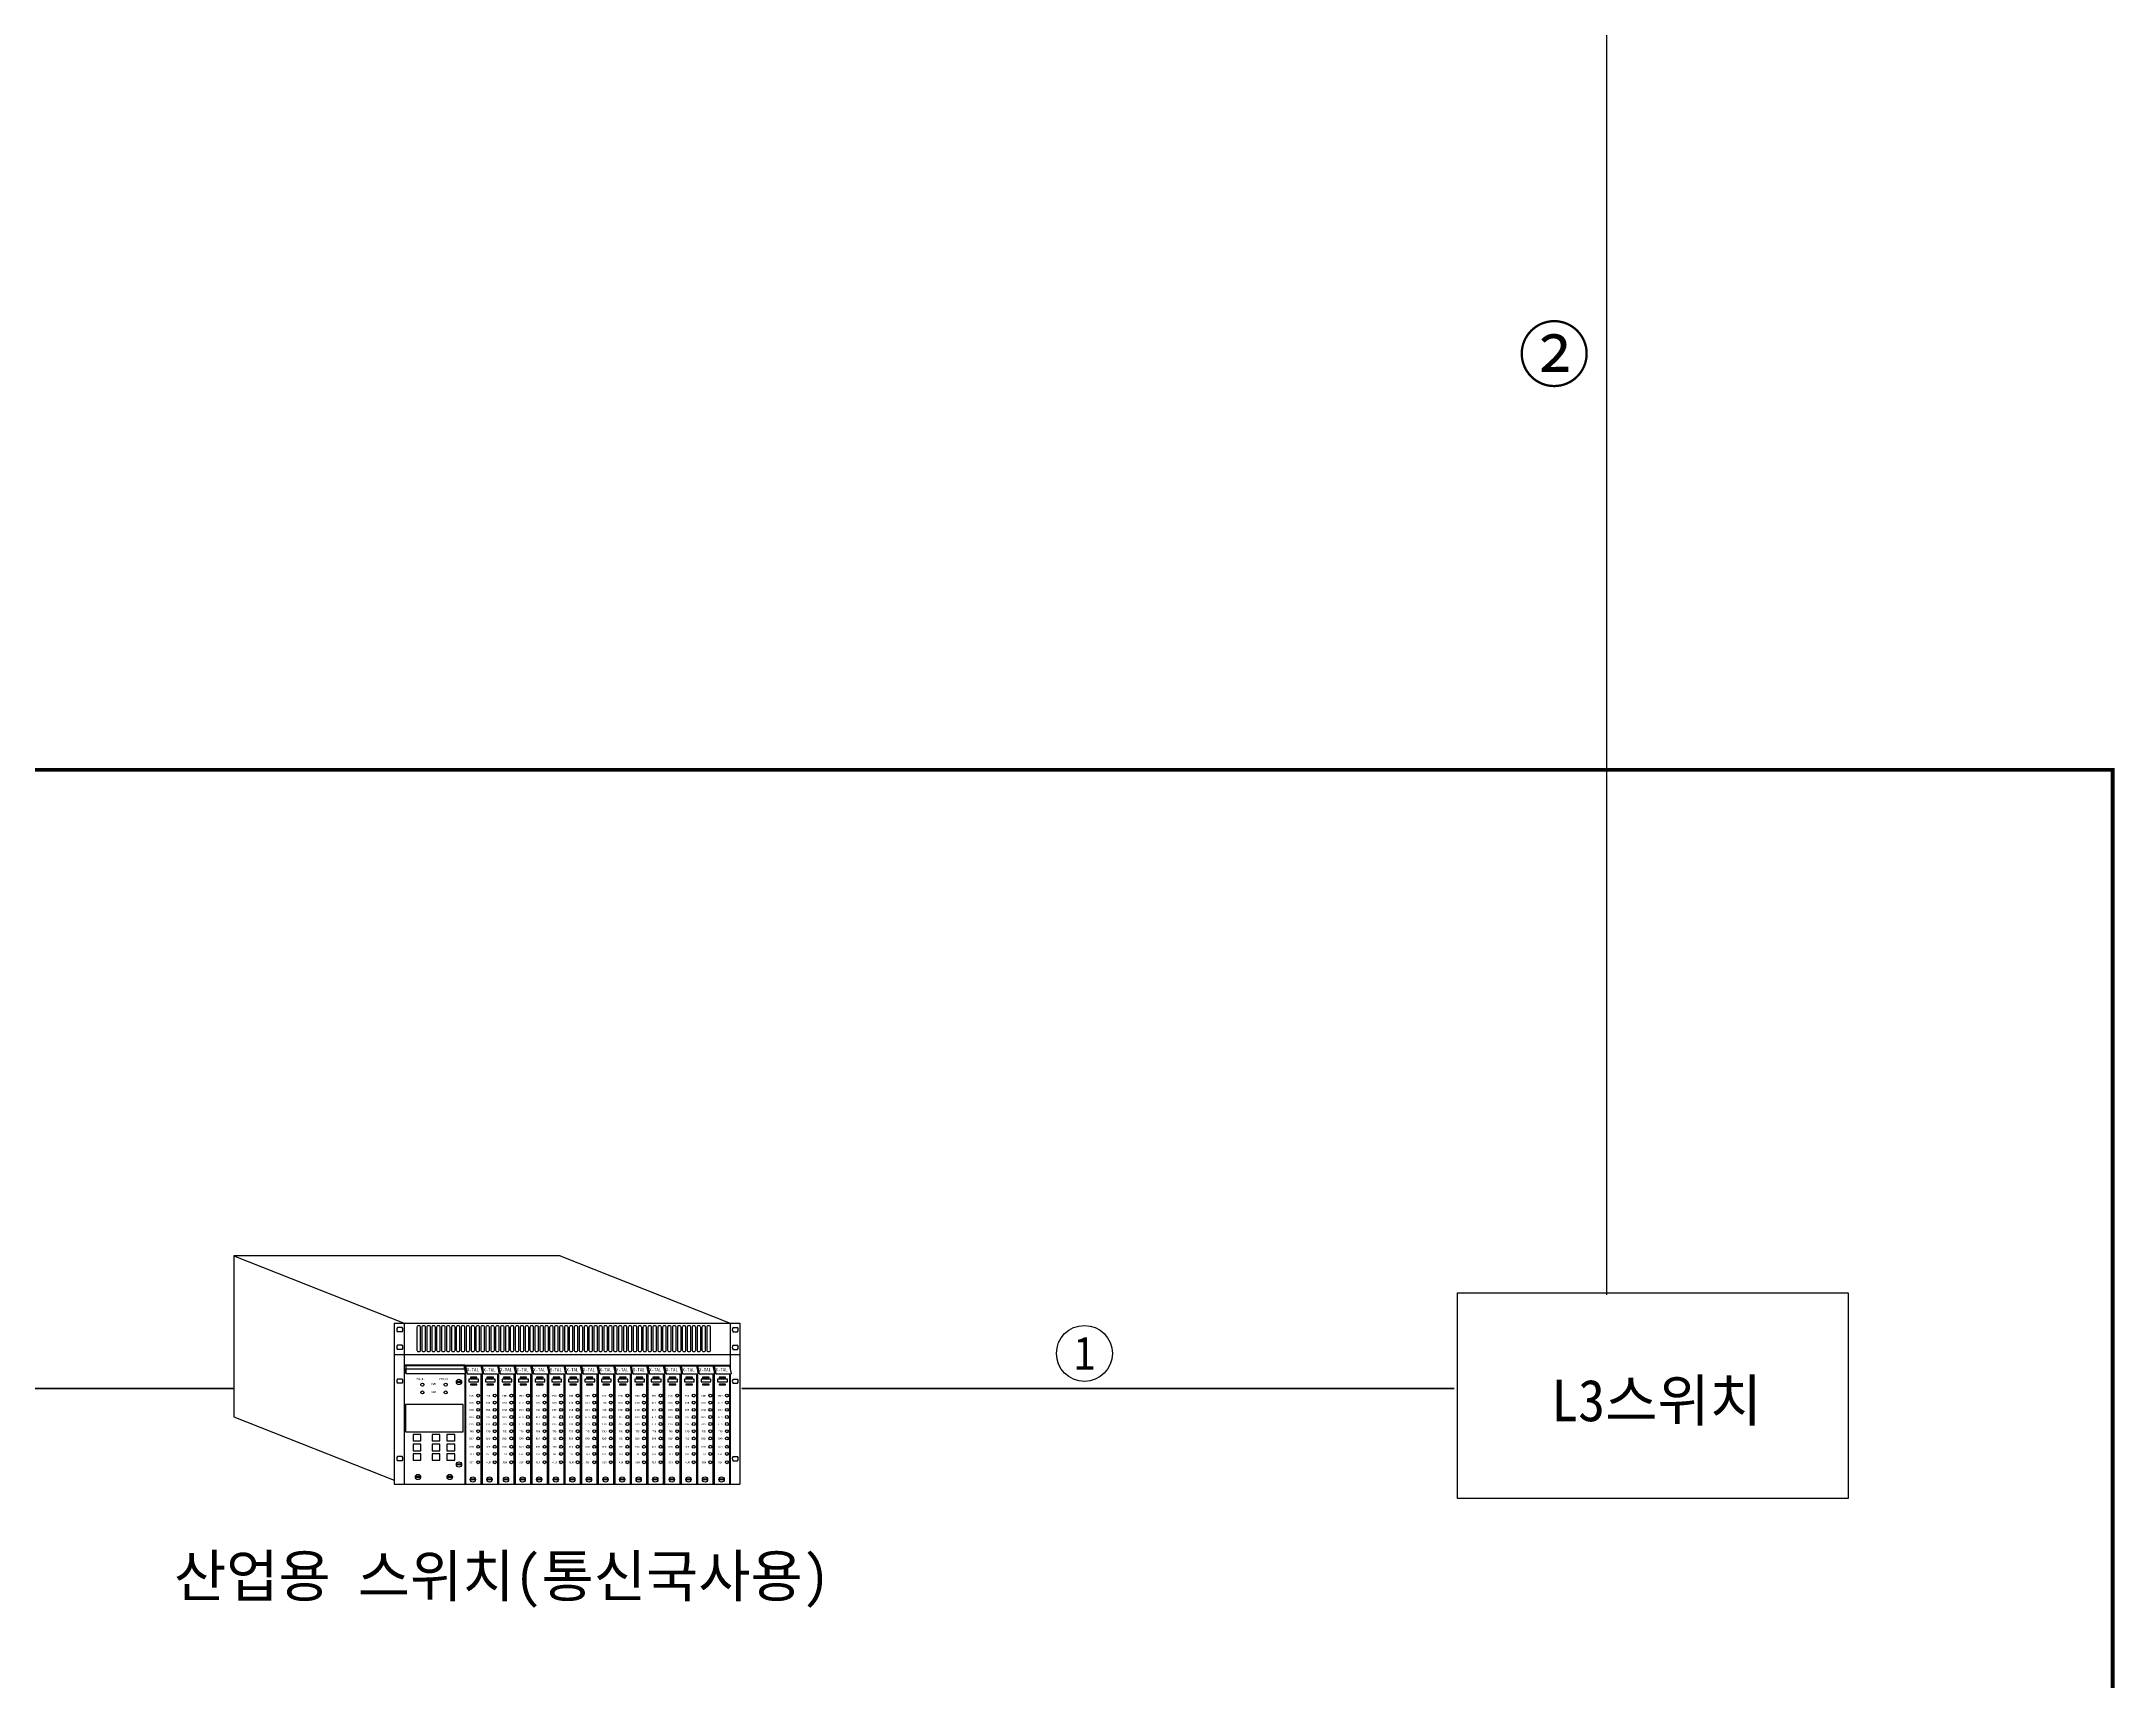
# Model space of a CAD drawing. Extents: x 36 to 402, y 15 to 266.
# Drawn here: x 267.5 to 357.6, y 102 to 173.2 of the extents above; entities that cross this region are included whole.
import ezdxf
from ezdxf.enums import TextEntityAlignment as Align

# ---------------------------------------------------------------- set-up
doc = ezdxf.new("R2010")
doc.units = 0
doc.header["$MEASUREMENT"] = 0
doc.layers.get('0').update_dxf_attribs({"linetype": 'CONTINUOUS'})
for name, color, linetype in [('_범례', 7, 'CONTINUOUS'), ('DETL', 7, 'CONTINUOUS'), ('U-CITY-BORD-TEXT', 7, 'CONTINUOUS')]:
    doc.layers.add(name, color=color, linetype=linetype)
doc.styles.add('HY해드라인M', font='')
doc.styles.get('HY해드라인M').set_extended_font_data('GulimChe')

msp = doc.modelspace()

# ---------------------------------------------------------------- linework, layer by layer
at = {"color": 1}
msp.add_line((335.514, 118.757), (335.514, 190.991), dxfattribs=at)
msp.add_lwpolyline([(329.023, 118.841), (346, 118.841), (346, 109.905), (329.023, 109.905)], close=True)
at = {"color": 1, "lineweight": 40, "ltscale": 0.05}
for points in [[(252.5, 114.679), (275.853, 114.679)], [(297.925, 114.679), (328.879, 114.679)]]:
    msp.add_lwpolyline(points, dxfattribs=at)
at = {"layer": '_범례'}
msp.add_circle((312.812, 116.209), 1.216, dxfattribs=at)
at = {"layer": 'DETL'}
for p, q in [((275.853, 120.445), (283.243, 117.524)), ((290.026, 120.445), (275.853, 120.445)), ((275.853, 120.445), (275.853, 113.452)), ((290.026, 120.445), (297.416, 117.524)), ((282.816, 117.524), (297.843, 117.524)), ((282.816, 117.524), (282.816, 110.531)), ((282.833, 117.524), (295.664, 117.524)), ((283.156, 117.332), (282.965, 117.332)), ((283.156, 117.145), (282.965, 117.145)), ((283.243, 117.524), (283.243, 110.531)), ((297.416, 117.524), (297.416, 115.536)), ((297.538, 117.332), (297.729, 117.332)), ((297.538, 117.145), (297.729, 117.145)), ((297.843, 117.524), (297.843, 110.531)), ((283.156, 116.566), (282.965, 116.566)), ((283.156, 116.379), (282.965, 116.379)), ((297.538, 116.566), (297.729, 116.566)), ((297.538, 116.379), (297.729, 116.379)), ((282.816, 116.16), (297.843, 116.16)), ((282.833, 116.16), (295.664, 116.16)), ((285.886, 115.694), (283.243, 115.694)), ((285.842, 115.668), (283.243, 115.668)), ((283.277, 115.539), (283.243, 115.539)), ((283.337, 115.323), (283.277, 115.539)), ((283.337, 115.323), (283.337, 115.668)), ((283.337, 115.539), (285.868, 115.539)), ((285.912, 115.323), (283.337, 115.323)), ((285.842, 115.668), (285.912, 115.323)), ((285.886, 115.694), (297.416, 115.694)), ((285.886, 115.694), (285.886, 115.454)), ((285.886, 115.694), (285.886, 115.454)), ((285.886, 115.323), (285.886, 110.531)), ((285.886, 115.323), (285.886, 110.531)), ((285.912, 115.668), (285.982, 115.323)), ((285.912, 115.668), (286.58, 115.668)), ((285.912, 115.668), (285.912, 115.349)), ((285.912, 115.349), (285.912, 115.323)), ((285.912, 115.323), (285.912, 110.531)), ((285.982, 115.323), (286.65, 115.323)), ((286.58, 115.668), (286.65, 115.323)), ((286.58, 115.323), (286.58, 110.531)), ((286.606, 115.694), (286.606, 115.536)), ((286.606, 115.694), (286.606, 115.536)), ((286.606, 115.323), (286.606, 110.531)), ((286.606, 115.323), (286.606, 110.531)), ((286.606, 115.323), (286.606, 110.531)), ((286.633, 115.668), (286.703, 115.323)), ((286.633, 115.668), (287.3, 115.668)), ((286.633, 115.668), (286.633, 115.405)), ((286.633, 115.323), (286.633, 110.531)), ((286.703, 115.323), (287.37, 115.323)), ((287.3, 115.668), (287.37, 115.323)), ((287.3, 115.323), (287.3, 110.531)), ((287.327, 115.694), (287.327, 115.536)), ((287.327, 115.694), (287.327, 115.536)), ((287.327, 115.323), (287.327, 110.531)), ((287.327, 115.323), (287.327, 110.531)), ((287.327, 115.323), (287.327, 110.531)), ((287.354, 115.668), (287.424, 115.323)), ((287.354, 115.668), (288.021, 115.668)), ((287.354, 115.668), (287.354, 115.405)), ((287.354, 115.323), (287.354, 110.531)), ((287.424, 115.323), (288.091, 115.323)), ((288.021, 115.668), (288.091, 115.323)), ((288.021, 115.323), (288.021, 110.531)), ((288.048, 115.694), (288.048, 115.536)), ((288.048, 115.694), (288.048, 115.536)), ((288.048, 115.323), (288.048, 110.531)), ((288.074, 115.668), (288.144, 115.323)), ((288.074, 115.668), (288.074, 115.405)), ((288.074, 115.668), (288.742, 115.668)), ((288.074, 115.323), (288.074, 110.531)), ((288.144, 115.323), (288.812, 115.323)), ((288.742, 115.668), (288.812, 115.323)), ((288.742, 115.323), (288.742, 110.531)), ((288.768, 115.694), (288.768, 115.536)), ((288.768, 115.694), (288.768, 115.536)), ((288.768, 115.323), (288.768, 110.531)), ((288.768, 115.323), (288.768, 110.531)), ((288.768, 115.323), (288.768, 110.531)), ((288.795, 115.668), (288.865, 115.323)), ((288.795, 115.668), (289.462, 115.668)), ((288.795, 115.668), (288.795, 115.405)), ((288.795, 115.323), (288.795, 110.531)), ((288.865, 115.323), (289.532, 115.323)), ((289.462, 115.668), (289.532, 115.323)), ((289.462, 115.323), (289.462, 110.531)), ((289.489, 115.694), (289.489, 115.536)), ((289.489, 115.694), (289.489, 115.536)), ((289.489, 115.323), (289.489, 110.531)), ((289.489, 115.323), (289.489, 110.531)), ((289.489, 115.323), (289.489, 110.531)), ((289.516, 115.668), (289.586, 115.323)), ((289.516, 115.668), (290.183, 115.668)), ((289.516, 115.668), (289.516, 115.405)), ((289.516, 115.323), (289.516, 110.531)), ((289.586, 115.323), (290.253, 115.323)), ((290.183, 115.668), (290.253, 115.323)), ((290.183, 115.323), (290.183, 110.531)), ((290.21, 115.694), (290.21, 115.536)), ((290.21, 115.694), (290.21, 115.536)), ((290.21, 115.323), (290.21, 110.531)), ((290.21, 115.323), (290.21, 110.531)), ((290.21, 115.323), (290.21, 110.531)), ((290.236, 115.668), (290.306, 115.323)), ((290.236, 115.668), (290.903, 115.668)), ((290.236, 115.668), (290.236, 115.405)), ((290.236, 115.323), (290.236, 110.531)), ((290.306, 115.323), (290.974, 115.323)), ((290.903, 115.668), (290.974, 115.323)), ((290.903, 115.323), (290.903, 110.531)), ((290.93, 115.694), (290.93, 115.536)), ((290.93, 115.694), (290.93, 115.536)), ((290.93, 115.323), (290.93, 110.531)), ((290.93, 115.323), (290.93, 110.531)), ((290.93, 115.323), (290.93, 110.531)), ((290.957, 115.668), (291.027, 115.323)), ((290.957, 115.668), (291.624, 115.668)), ((290.957, 115.668), (290.957, 115.405)), ((290.957, 115.323), (290.957, 110.531)), ((291.027, 115.323), (291.694, 115.323)), ((291.624, 115.668), (291.694, 115.323)), ((291.624, 115.323), (291.624, 110.531)), ((291.651, 115.694), (291.651, 115.536)), ((291.651, 115.694), (291.651, 115.536)), ((291.651, 115.323), (291.651, 110.531)), ((291.651, 115.323), (291.651, 110.531)), ((291.651, 115.323), (291.651, 110.531)), ((291.678, 115.668), (291.748, 115.323)), ((291.678, 115.668), (292.345, 115.668)), ((291.678, 115.668), (291.678, 115.405)), ((291.678, 115.323), (291.678, 110.531)), ((291.748, 115.323), (292.415, 115.323)), ((292.345, 115.668), (292.415, 115.323)), ((292.345, 115.323), (292.345, 110.531)), ((292.371, 115.694), (292.371, 115.536)), ((292.371, 115.694), (292.371, 115.536)), ((292.371, 115.323), (292.371, 110.531)), ((292.371, 115.323), (292.371, 110.531)), ((292.371, 115.323), (292.371, 110.531)), ((292.398, 115.668), (292.468, 115.323)), ((292.398, 115.668), (292.398, 115.405)), ((292.398, 115.668), (293.065, 115.668)), ((292.398, 115.323), (292.398, 110.531)), ((292.468, 115.323), (293.135, 115.323)), ((293.065, 115.668), (293.135, 115.323)), ((293.065, 115.323), (293.065, 110.531)), ((293.092, 115.694), (293.092, 115.536)), ((293.092, 115.694), (293.092, 115.536)), ((293.092, 115.323), (293.092, 110.531)), ((293.092, 115.323), (293.092, 110.531)), ((293.092, 115.323), (293.092, 110.531)), ((293.119, 115.668), (293.189, 115.323)), ((293.119, 115.668), (293.786, 115.668)), ((293.119, 115.668), (293.119, 115.398)), ((293.119, 115.323), (293.119, 110.531)), ((293.189, 115.323), (293.856, 115.323)), ((293.786, 115.668), (293.856, 115.323)), ((293.786, 115.323), (293.786, 110.531)), ((293.813, 115.694), (293.813, 115.536)), ((293.813, 115.694), (293.813, 115.536)), ((293.813, 115.323), (293.813, 110.531)), ((293.813, 115.323), (293.813, 110.531)), ((293.813, 115.323), (293.813, 110.531)), ((293.839, 115.668), (293.91, 115.323)), ((293.839, 115.668), (294.507, 115.668)), ((293.839, 115.668), (293.839, 115.405)), ((293.839, 115.323), (293.839, 110.531)), ((293.91, 115.323), (294.577, 115.323)), ((294.507, 115.668), (294.577, 115.323)), ((294.507, 115.323), (294.507, 110.531)), ((294.533, 115.694), (294.533, 115.536)), ((294.533, 115.694), (294.533, 115.536)), ((294.533, 115.323), (294.533, 110.531)), ((294.533, 115.323), (294.533, 110.531)), ((294.533, 115.323), (294.533, 110.531)), ((294.56, 115.668), (294.63, 115.323)), ((294.56, 115.668), (295.227, 115.668)), ((294.56, 115.668), (294.56, 115.405)), ((294.56, 115.323), (294.56, 110.531)), ((294.63, 115.323), (295.297, 115.323)), ((295.227, 115.668), (295.297, 115.323)), ((295.227, 115.323), (295.227, 110.531)), ((295.254, 115.694), (295.254, 115.536)), ((295.254, 115.694), (295.254, 115.536)), ((295.254, 115.694), (295.254, 115.536)), ((295.254, 115.323), (295.254, 110.531)), ((295.254, 115.323), (295.254, 110.531)), ((295.254, 115.323), (295.254, 110.531)), ((295.254, 115.323), (295.254, 110.531)), ((295.281, 115.668), (295.351, 115.323)), ((295.281, 115.668), (295.948, 115.668)), ((295.281, 115.668), (295.281, 115.405)), ((295.281, 115.323), (295.281, 110.531)), ((295.351, 115.323), (296.018, 115.323)), ((295.948, 115.668), (296.018, 115.323)), ((295.948, 115.323), (295.948, 110.531)), ((295.975, 115.694), (295.975, 115.536)), ((295.975, 115.694), (295.975, 115.536)), ((295.975, 115.323), (295.975, 110.531)), ((295.975, 115.323), (295.975, 110.531)), ((295.975, 115.323), (295.975, 110.531)), ((296.001, 115.668), (296.669, 115.668)), ((296.001, 115.668), (296.071, 115.323)), ((296.001, 115.668), (296.001, 115.405)), ((296.001, 115.323), (296.001, 110.531)), ((296.071, 115.323), (296.739, 115.323)), ((296.669, 115.668), (296.739, 115.323)), ((296.669, 115.323), (296.669, 110.531)), ((296.695, 115.694), (296.695, 115.536)), ((296.695, 115.323), (296.695, 110.531)), ((296.695, 115.323), (296.695, 110.531)), ((296.722, 115.668), (296.722, 115.405)), ((296.722, 115.668), (296.792, 115.323)), ((296.722, 115.668), (297.389, 115.668)), ((296.722, 115.323), (296.722, 110.531)), ((296.792, 115.323), (297.459, 115.323)), ((297.389, 115.668), (297.459, 115.323)), ((297.389, 115.323), (297.389, 110.531)), ((297.416, 115.323), (297.416, 110.531)), ((283.156, 115.098), (282.965, 115.098)), ((283.156, 114.911), (282.965, 114.911)), ((285.742, 114.989), (285.517, 114.989)), ((285.742, 114.989), (285.517, 114.989)), ((285.742, 114.952), (285.517, 114.952)), ((285.742, 114.952), (285.517, 114.952)), ((297.538, 115.098), (297.729, 115.098)), ((297.538, 114.911), (297.729, 114.911)), ((275.853, 113.452), (282.816, 110.7)), ((283.156, 111.734), (282.965, 111.734)), ((297.538, 111.734), (297.729, 111.734)), ((283.156, 111.547), (282.965, 111.547)), ((283.962, 110.861), (283.737, 110.861)), ((283.962, 110.861), (283.737, 110.861)), ((283.962, 110.824), (283.737, 110.824)), ((283.962, 110.824), (283.737, 110.824)), ((285.342, 110.861), (285.117, 110.861)), ((285.342, 110.861), (285.117, 110.861)), ((285.342, 110.824), (285.117, 110.824)), ((285.342, 110.824), (285.117, 110.824)), ((285.742, 111.403), (285.517, 111.403)), ((285.742, 111.403), (285.517, 111.403)), ((285.742, 111.366), (285.517, 111.366)), ((285.742, 111.366), (285.517, 111.366)), ((297.538, 111.547), (297.729, 111.547)), ((282.816, 110.531), (297.843, 110.531)), ((282.833, 110.531), (295.664, 110.531)), ((286.346, 110.751), (286.121, 110.751)), ((286.346, 110.751), (286.121, 110.751)), ((286.346, 110.714), (286.121, 110.714)), ((286.346, 110.714), (286.121, 110.714)), ((287.067, 110.751), (286.842, 110.751)), ((287.067, 110.751), (286.842, 110.751)), ((287.067, 110.714), (286.842, 110.714)), ((287.067, 110.714), (286.842, 110.714)), ((287.788, 110.751), (287.563, 110.751)), ((287.788, 110.751), (287.563, 110.751)), ((287.788, 110.714), (287.563, 110.714)), ((287.788, 110.714), (287.563, 110.714)), ((288.508, 110.751), (288.283, 110.751)), ((288.508, 110.751), (288.283, 110.751)), ((288.508, 110.714), (288.283, 110.714)), ((288.508, 110.714), (288.283, 110.714)), ((289.229, 110.751), (289.004, 110.751)), ((289.229, 110.751), (289.004, 110.751)), ((289.229, 110.714), (289.004, 110.714)), ((289.229, 110.714), (289.004, 110.714)), ((289.95, 110.751), (289.725, 110.751)), ((289.95, 110.751), (289.725, 110.751)), ((289.95, 110.714), (289.725, 110.714)), ((289.95, 110.714), (289.725, 110.714)), ((290.67, 110.751), (290.445, 110.751)), ((290.67, 110.751), (290.445, 110.751)), ((290.67, 110.714), (290.445, 110.714)), ((290.67, 110.714), (290.445, 110.714)), ((291.391, 110.751), (291.166, 110.751)), ((291.391, 110.751), (291.166, 110.751)), ((291.391, 110.714), (291.166, 110.714)), ((291.391, 110.714), (291.166, 110.714)), ((292.112, 110.751), (291.887, 110.751)), ((292.112, 110.751), (291.887, 110.751)), ((292.112, 110.714), (291.887, 110.714)), ((292.112, 110.714), (291.887, 110.714)), ((292.832, 110.751), (292.607, 110.751)), ((292.832, 110.751), (292.607, 110.751)), ((292.832, 110.714), (292.607, 110.714)), ((292.832, 110.714), (292.607, 110.714)), ((293.553, 110.751), (293.328, 110.751)), ((293.553, 110.751), (293.328, 110.751)), ((293.553, 110.714), (293.328, 110.714)), ((293.553, 110.714), (293.328, 110.714)), ((294.274, 110.751), (294.049, 110.751)), ((294.274, 110.751), (294.049, 110.751)), ((294.274, 110.714), (294.049, 110.714)), ((294.274, 110.714), (294.049, 110.714)), ((294.994, 110.751), (294.769, 110.751)), ((294.994, 110.751), (294.769, 110.751)), ((294.994, 110.714), (294.769, 110.714)), ((294.994, 110.714), (294.769, 110.714)), ((295.715, 110.751), (295.49, 110.751)), ((295.715, 110.751), (295.49, 110.751)), ((295.715, 110.714), (295.49, 110.714)), ((295.715, 110.714), (295.49, 110.714)), ((296.436, 110.751), (296.211, 110.751)), ((296.436, 110.751), (296.211, 110.751)), ((296.436, 110.714), (296.211, 110.714)), ((296.436, 110.714), (296.211, 110.714)), ((297.156, 110.751), (296.931, 110.751)), ((297.156, 110.751), (296.931, 110.751)), ((297.156, 110.714), (296.931, 110.714)), ((297.156, 110.714), (296.931, 110.714))]:
    msp.add_line(p, q, dxfattribs=at)
for points in [[(283.897, 117.412), (283.872, 117.412, 0.414214), (283.805, 117.345), (283.805, 116.357, 0.414214), (283.872, 116.291), (283.897, 116.291, 0.414214), (283.964, 116.357), (283.964, 117.345, 0.414214)], [(284.111, 117.412), (284.085, 117.412, 0.414214), (284.018, 117.345), (284.018, 116.357, 0.414214), (284.085, 116.291), (284.111, 116.291, 0.414214), (284.177, 116.357), (284.177, 117.345, 0.414214)], [(284.324, 117.412), (284.299, 117.412, 0.414214), (284.232, 117.345), (284.232, 116.357, 0.414214), (284.299, 116.291), (284.324, 116.291, 0.414214), (284.391, 116.357), (284.391, 117.345, 0.414214)], [(284.538, 117.412), (284.512, 117.412, 0.414214), (284.445, 117.345), (284.445, 116.357, 0.414214), (284.512, 116.291), (284.538, 116.291, 0.414214), (284.604, 116.357), (284.604, 117.345, 0.414214)], [(284.751, 117.412), (284.726, 117.412, 0.414214), (284.659, 117.345), (284.659, 116.357, 0.414214), (284.726, 116.291), (284.751, 116.291, 0.414214), (284.818, 116.357), (284.818, 117.345, 0.414214)], [(284.965, 117.412), (284.939, 117.412, 0.414214), (284.872, 117.345), (284.872, 116.357, 0.414214), (284.939, 116.291), (284.965, 116.291, 0.414214), (285.031, 116.357), (285.031, 117.345, 0.414214)], [(285.178, 117.412), (285.153, 117.412, 0.414214), (285.086, 117.345), (285.086, 116.357, 0.414214), (285.153, 116.291), (285.178, 116.291, 0.414214), (285.245, 116.357), (285.245, 117.345, 0.414214)], [(285.392, 117.412), (285.366, 117.412, 0.414214), (285.299, 117.345), (285.299, 116.357, 0.414214), (285.366, 116.291), (285.392, 116.291, 0.414214), (285.459, 116.357), (285.459, 117.345, 0.414214)], [(285.605, 117.412), (285.58, 117.412, 0.414214), (285.513, 117.345), (285.513, 116.357, 0.414214), (285.58, 116.291), (285.605, 116.291, 0.414214), (285.672, 116.357), (285.672, 117.345, 0.414214)], [(285.819, 117.412), (285.793, 117.412, 0.414214), (285.727, 117.345), (285.727, 116.357, 0.414214), (285.793, 116.291), (285.819, 116.291, 0.414214), (285.886, 116.357), (285.886, 117.345, 0.414214)], [(286.032, 117.412), (286.007, 117.412, 0.414214), (285.94, 117.345), (285.94, 116.357, 0.414214), (286.007, 116.291), (286.032, 116.291, 0.414214), (286.099, 116.357), (286.099, 117.345, 0.414214)], [(286.246, 117.412), (286.22, 117.412, 0.414214), (286.154, 117.345), (286.154, 116.357, 0.414214), (286.22, 116.291), (286.246, 116.291, 0.414214), (286.313, 116.357), (286.313, 117.345, 0.414214)], [(286.459, 117.412), (286.434, 117.412, 0.414214), (286.367, 117.345), (286.367, 116.357, 0.414214), (286.434, 116.291), (286.459, 116.291, 0.414214), (286.526, 116.357), (286.526, 117.345, 0.414214)], [(286.673, 117.412), (286.647, 117.412, 0.414214), (286.581, 117.345), (286.581, 116.357, 0.414214), (286.647, 116.291), (286.673, 116.291, 0.414214), (286.74, 116.357), (286.74, 117.345, 0.414214)], [(286.886, 117.412), (286.861, 117.412, 0.414214), (286.794, 117.345), (286.794, 116.357, 0.414214), (286.861, 116.291), (286.886, 116.291, 0.414214), (286.953, 116.357), (286.953, 117.345, 0.414214)], [(287.1, 117.412), (287.074, 117.412, 0.414214), (287.008, 117.345), (287.008, 116.357, 0.414214), (287.074, 116.291), (287.1, 116.291, 0.414214), (287.167, 116.357), (287.167, 117.345, 0.414214)], [(287.314, 117.412), (287.288, 117.412, 0.414214), (287.221, 117.345), (287.221, 116.357, 0.414214), (287.288, 116.291), (287.314, 116.291, 0.414214), (287.38, 116.357), (287.38, 117.345, 0.414214)], [(287.527, 117.412), (287.501, 117.412, 0.414214), (287.435, 117.345), (287.435, 116.357, 0.414214), (287.501, 116.291), (287.527, 116.291, 0.414214), (287.594, 116.357), (287.594, 117.345, 0.414214)], [(287.741, 117.412), (287.715, 117.412, 0.414214), (287.648, 117.345), (287.648, 116.357, 0.414214), (287.715, 116.291), (287.741, 116.291, 0.414214), (287.807, 116.357), (287.807, 117.345, 0.414214)], [(287.954, 117.412), (287.928, 117.412, 0.414214), (287.862, 117.345), (287.862, 116.357, 0.414214), (287.928, 116.291), (287.954, 116.291, 0.414214), (288.021, 116.357), (288.021, 117.345, 0.414214)], [(288.168, 117.412), (288.142, 117.412, 0.414214), (288.075, 117.345), (288.075, 116.357, 0.414214), (288.142, 116.291), (288.168, 116.291, 0.414214), (288.234, 116.357), (288.234, 117.345, 0.414214)], [(288.381, 117.412), (288.356, 117.412, 0.414214), (288.289, 117.345), (288.289, 116.357, 0.414214), (288.356, 116.291), (288.381, 116.291, 0.414214), (288.448, 116.357), (288.448, 117.345, 0.414214)], [(288.595, 117.412), (288.569, 117.412, 0.414214), (288.502, 117.345), (288.502, 116.357, 0.414214), (288.569, 116.291), (288.595, 116.291, 0.414214), (288.661, 116.357), (288.661, 117.345, 0.414214)], [(288.808, 117.412), (288.783, 117.412, 0.414214), (288.716, 117.345), (288.716, 116.357, 0.414214), (288.783, 116.291), (288.808, 116.291, 0.414214), (288.875, 116.357), (288.875, 117.345, 0.414214)], [(289.022, 117.412), (288.996, 117.412, 0.414214), (288.929, 117.345), (288.929, 116.357, 0.414214), (288.996, 116.291), (289.022, 116.291, 0.414214), (289.088, 116.357), (289.088, 117.345, 0.414214)], [(289.235, 117.412), (289.21, 117.412, 0.414214), (289.143, 117.345), (289.143, 116.357, 0.414214), (289.21, 116.291), (289.235, 116.291, 0.414214), (289.302, 116.357), (289.302, 117.345, 0.414214)], [(289.449, 117.412), (289.423, 117.412, 0.414214), (289.356, 117.345), (289.356, 116.357, 0.414214), (289.423, 116.291), (289.449, 116.291, 0.414214), (289.516, 116.357), (289.516, 117.345, 0.414214)], [(289.662, 117.412), (289.637, 117.412, 0.414214), (289.57, 117.345), (289.57, 116.357, 0.414214), (289.637, 116.291), (289.662, 116.291, 0.414214), (289.729, 116.357), (289.729, 117.345, 0.414214)], [(289.876, 117.412), (289.85, 117.412, 0.414214), (289.783, 117.345), (289.783, 116.357, 0.414214), (289.85, 116.291), (289.876, 116.291, 0.414214), (289.943, 116.357), (289.943, 117.345, 0.414214)], [(290.089, 117.412), (290.064, 117.412, 0.414214), (289.997, 117.345), (289.997, 116.357, 0.414214), (290.064, 116.291), (290.089, 116.291, 0.414214), (290.156, 116.357), (290.156, 117.345, 0.414214)], [(290.303, 117.412), (290.277, 117.412, 0.414214), (290.211, 117.345), (290.211, 116.357, 0.414214), (290.277, 116.291), (290.303, 116.291, 0.414214), (290.37, 116.357), (290.37, 117.345, 0.414214)], [(290.516, 117.412), (290.491, 117.412, 0.414214), (290.424, 117.345), (290.424, 116.357, 0.414214), (290.491, 116.291), (290.516, 116.291, 0.414214), (290.583, 116.357), (290.583, 117.345, 0.414214)], [(290.73, 117.412), (290.704, 117.412, 0.414214), (290.638, 117.345), (290.638, 116.357, 0.414214), (290.704, 116.291), (290.73, 116.291, 0.414214), (290.797, 116.357), (290.797, 117.345, 0.414214)], [(290.943, 117.412), (290.918, 117.412, 0.414214), (290.851, 117.345), (290.851, 116.357, 0.414214), (290.918, 116.291), (290.943, 116.291, 0.414214), (291.01, 116.357), (291.01, 117.345, 0.414214)], [(291.157, 117.412), (291.131, 117.412, 0.414214), (291.065, 117.345), (291.065, 116.357, 0.414214), (291.131, 116.291), (291.157, 116.291, 0.414214), (291.224, 116.357), (291.224, 117.345, 0.414214)], [(291.371, 117.412), (291.345, 117.412, 0.414214), (291.278, 117.345), (291.278, 116.357, 0.414214), (291.345, 116.291), (291.371, 116.291, 0.414214), (291.437, 116.357), (291.437, 117.345, 0.414214)], [(291.584, 117.412), (291.558, 117.412, 0.414214), (291.492, 117.345), (291.492, 116.357, 0.414214), (291.558, 116.291), (291.584, 116.291, 0.414214), (291.651, 116.357), (291.651, 117.345, 0.414214)], [(291.798, 117.412), (291.772, 117.412, 0.414214), (291.705, 117.345), (291.705, 116.357, 0.414214), (291.772, 116.291), (291.798, 116.291, 0.414214), (291.864, 116.357), (291.864, 117.345, 0.414214)], [(292.011, 117.412), (291.985, 117.412, 0.414214), (291.919, 117.345), (291.919, 116.357, 0.414214), (291.985, 116.291), (292.011, 116.291, 0.414214), (292.078, 116.357), (292.078, 117.345, 0.414214)], [(292.225, 117.412), (292.199, 117.412, 0.414214), (292.132, 117.345), (292.132, 116.357, 0.414214), (292.199, 116.291), (292.225, 116.291, 0.414214), (292.291, 116.357), (292.291, 117.345, 0.414214)], [(292.438, 117.412), (292.413, 117.412, 0.414214), (292.346, 117.345), (292.346, 116.357, 0.414214), (292.413, 116.291), (292.438, 116.291, 0.414214), (292.505, 116.357), (292.505, 117.345, 0.414214)], [(292.652, 117.412), (292.626, 117.412, 0.414214), (292.559, 117.345), (292.559, 116.357, 0.414214), (292.626, 116.291), (292.652, 116.291, 0.414214), (292.718, 116.357), (292.718, 117.345, 0.414214)], [(292.865, 117.412), (292.84, 117.412, 0.414214), (292.773, 117.345), (292.773, 116.357, 0.414214), (292.84, 116.291), (292.865, 116.291, 0.414214), (292.932, 116.357), (292.932, 117.345, 0.414214)], [(293.079, 117.412), (293.053, 117.412, 0.414214), (292.986, 117.345), (292.986, 116.357, 0.414214), (293.053, 116.291), (293.079, 116.291, 0.414214), (293.145, 116.357), (293.145, 117.345, 0.414214)], [(293.292, 117.412), (293.267, 117.412, 0.414214), (293.2, 117.345), (293.2, 116.357, 0.414214), (293.267, 116.291), (293.292, 116.291, 0.414214), (293.359, 116.357), (293.359, 117.345, 0.414214)], [(293.506, 117.412), (293.48, 117.412, 0.414214), (293.413, 117.345), (293.413, 116.357, 0.414214), (293.48, 116.291), (293.506, 116.291, 0.414214), (293.573, 116.357), (293.573, 117.345, 0.414214)], [(293.719, 117.412), (293.694, 117.412, 0.414214), (293.627, 117.345), (293.627, 116.357, 0.414214), (293.694, 116.291), (293.719, 116.291, 0.414214), (293.786, 116.357), (293.786, 117.345, 0.414214)], [(293.933, 117.412), (293.907, 117.412, 0.414214), (293.84, 117.345), (293.84, 116.357, 0.414214), (293.907, 116.291), (293.933, 116.291, 0.414214), (294, 116.357), (294, 117.345, 0.414214)], [(294.146, 117.412), (294.121, 117.412, 0.414214), (294.054, 117.345), (294.054, 116.357, 0.414214), (294.121, 116.291), (294.146, 116.291, 0.414214), (294.213, 116.357), (294.213, 117.345, 0.414214)], [(294.36, 117.412), (294.334, 117.412, 0.414214), (294.268, 117.345), (294.268, 116.357, 0.414214), (294.334, 116.291), (294.36, 116.291, 0.414214), (294.427, 116.357), (294.427, 117.345, 0.414214)], [(294.573, 117.412), (294.548, 117.412, 0.414214), (294.481, 117.345), (294.481, 116.357, 0.414214), (294.548, 116.291), (294.573, 116.291, 0.414214), (294.64, 116.357), (294.64, 117.345, 0.414214)], [(294.787, 117.412), (294.761, 117.412, 0.414214), (294.695, 117.345), (294.695, 116.357, 0.414214), (294.761, 116.291), (294.787, 116.291, 0.414214), (294.854, 116.357), (294.854, 117.345, 0.414214)], [(295, 117.412), (294.975, 117.412, 0.414214), (294.908, 117.345), (294.908, 116.357, 0.414214), (294.975, 116.291), (295, 116.291, 0.414214), (295.067, 116.357), (295.067, 117.345, 0.414214)], [(295.214, 117.412), (295.188, 117.412, 0.414214), (295.122, 117.345), (295.122, 116.357, 0.414214), (295.188, 116.291), (295.214, 116.291, 0.414214), (295.281, 116.357), (295.281, 117.345, 0.414214)], [(295.428, 117.412), (295.402, 117.412, 0.414214), (295.335, 117.345), (295.335, 116.357, 0.414214), (295.402, 116.291), (295.428, 116.291, 0.414214), (295.494, 116.357), (295.494, 117.345, 0.414214)], [(295.641, 117.412), (295.615, 117.412, 0.414214), (295.549, 117.345), (295.549, 116.357, 0.414214), (295.615, 116.291), (295.641, 116.291, 0.414214), (295.708, 116.357), (295.708, 117.345, 0.414214)], [(295.855, 117.412), (295.829, 117.412, 0.414214), (295.762, 117.345), (295.762, 116.357, 0.414214), (295.829, 116.291), (295.855, 116.291, 0.414214), (295.921, 116.357), (295.921, 117.345, 0.414214)], [(296.068, 117.412), (296.042, 117.412, 0.414214), (295.976, 117.345), (295.976, 116.357, 0.414214), (296.042, 116.291), (296.068, 116.291, 0.414214), (296.135, 116.357), (296.135, 117.345, 0.414214)], [(296.282, 117.412), (296.256, 117.412, 0.414214), (296.189, 117.345), (296.189, 116.357, 0.414214), (296.256, 116.291), (296.282, 116.291, 0.414214), (296.348, 116.357), (296.348, 117.345, 0.414214)], [(296.495, 117.412), (296.47, 117.412, 0.414214), (296.403, 117.345), (296.403, 116.357, 0.414214), (296.47, 116.291), (296.495, 116.291, 0.414214), (296.562, 116.357), (296.562, 117.345, 0.414214)]]:
    msp.add_lwpolyline(points, format="xyb", close=True, dxfattribs=at)
for points in [[(286.484, 115.085), (286.061, 115.085), (286.061, 114.974), (286.484, 114.974)], [(286.407, 115.181), (286.124, 115.181), (286.124, 115.154), (286.407, 115.154)], [(286.407, 114.87), (286.124, 114.87), (286.124, 114.842), (286.407, 114.842)], [(287.204, 115.085), (286.782, 115.085), (286.782, 114.974), (287.204, 114.974)], [(287.128, 115.181), (286.844, 115.181), (286.844, 115.154), (287.128, 115.154)], [(287.128, 114.87), (286.844, 114.87), (286.844, 114.842), (287.128, 114.842)], [(287.925, 115.085), (287.503, 115.085), (287.503, 114.974), (287.925, 114.974)], [(287.849, 115.181), (287.565, 115.181), (287.565, 115.154), (287.849, 115.154)], [(287.849, 114.87), (287.565, 114.87), (287.565, 114.842), (287.849, 114.842)], [(288.646, 115.085), (288.223, 115.085), (288.223, 114.974), (288.646, 114.974)], [(288.569, 115.181), (288.286, 115.181), (288.286, 115.154), (288.569, 115.154)], [(288.569, 114.87), (288.286, 114.87), (288.286, 114.842), (288.569, 114.842)], [(289.366, 115.085), (288.944, 115.085), (288.944, 114.974), (289.366, 114.974)], [(289.29, 115.181), (289.006, 115.181), (289.006, 115.154), (289.29, 115.154)], [(289.29, 114.87), (289.006, 114.87), (289.006, 114.842), (289.29, 114.842)], [(290.087, 115.085), (289.665, 115.085), (289.665, 114.974), (290.087, 114.974)], [(290.011, 115.181), (289.727, 115.181), (289.727, 115.154), (290.011, 115.154)], [(290.011, 114.87), (289.727, 114.87), (289.727, 114.842), (290.011, 114.842)], [(290.808, 115.085), (290.385, 115.085), (290.385, 114.974), (290.808, 114.974)], [(290.731, 115.181), (290.447, 115.181), (290.447, 115.154), (290.731, 115.154)], [(290.731, 114.87), (290.447, 114.87), (290.447, 114.842), (290.731, 114.842)], [(291.528, 115.085), (291.106, 115.085), (291.106, 114.974), (291.528, 114.974)], [(291.452, 115.181), (291.168, 115.181), (291.168, 115.154), (291.452, 115.154)], [(291.452, 114.87), (291.168, 114.87), (291.168, 114.842), (291.452, 114.842)], [(292.249, 115.085), (291.826, 115.085), (291.826, 114.974), (292.249, 114.974)], [(292.173, 115.181), (291.889, 115.181), (291.889, 115.154), (292.173, 115.154)], [(292.173, 114.87), (291.889, 114.87), (291.889, 114.842), (292.173, 114.842)], [(292.969, 115.085), (292.547, 115.085), (292.547, 114.974), (292.969, 114.974)], [(292.893, 115.181), (292.609, 115.181), (292.609, 115.154), (292.893, 115.154)], [(292.893, 114.87), (292.609, 114.87), (292.609, 114.842), (292.893, 114.842)], [(293.69, 115.085), (293.268, 115.085), (293.268, 114.974), (293.69, 114.974)], [(293.614, 115.181), (293.33, 115.181), (293.33, 115.154), (293.614, 115.154)], [(293.614, 114.87), (293.33, 114.87), (293.33, 114.842), (293.614, 114.842)], [(294.411, 115.085), (293.988, 115.085), (293.988, 114.974), (294.411, 114.974)], [(294.335, 115.181), (294.051, 115.181), (294.051, 115.154), (294.335, 115.154)], [(294.335, 114.87), (294.051, 114.87), (294.051, 114.842), (294.335, 114.842)], [(295.131, 115.085), (294.709, 115.085), (294.709, 114.974), (295.131, 114.974)], [(295.055, 115.181), (294.771, 115.181), (294.771, 115.154), (295.055, 115.154)], [(295.055, 114.87), (294.771, 114.87), (294.771, 114.842), (295.055, 114.842)], [(295.852, 115.085), (295.43, 115.085), (295.43, 114.974), (295.852, 114.974)], [(295.776, 115.181), (295.492, 115.181), (295.492, 115.154), (295.776, 115.154)], [(295.776, 114.87), (295.492, 114.87), (295.492, 114.842), (295.776, 114.842)], [(296.573, 115.085), (296.15, 115.085), (296.15, 114.974), (296.573, 114.974)], [(296.497, 115.181), (296.213, 115.181), (296.213, 115.154), (296.497, 115.154)], [(296.497, 114.87), (296.213, 114.87), (296.213, 114.842), (296.497, 114.842)], [(297.293, 115.085), (296.871, 115.085), (296.871, 114.974), (297.293, 114.974)], [(297.217, 115.181), (296.933, 115.181), (296.933, 115.154), (297.217, 115.154)], [(297.217, 114.87), (296.933, 114.87), (296.933, 114.842), (297.217, 114.842)], [(285.818, 113.984), (283.312, 113.984), (283.312, 112.806), (285.818, 112.806)], [(283.978, 112.687), (283.637, 112.687), (283.637, 112.41), (283.978, 112.41)], [(284.802, 112.687), (284.461, 112.687), (284.461, 112.41), (284.802, 112.41)], [(285.443, 112.687), (285.103, 112.687), (285.103, 112.41), (285.443, 112.41)], [(283.978, 112.26), (283.637, 112.26), (283.637, 111.983), (283.978, 111.983)], [(283.978, 111.848), (283.637, 111.848), (283.637, 111.571), (283.978, 111.571)], [(284.802, 112.26), (284.461, 112.26), (284.461, 111.983), (284.802, 111.983)], [(284.802, 111.848), (284.461, 111.848), (284.461, 111.571), (284.802, 111.571)], [(285.443, 112.26), (285.103, 112.26), (285.103, 111.983), (285.443, 111.983)], [(285.443, 111.848), (285.103, 111.848), (285.103, 111.571), (285.443, 111.571)]]:
    msp.add_lwpolyline(points, close=True, dxfattribs=at)
for centre, radius in [((284.038, 114.855), 0.0662), ((284.038, 114.514), 0.0662), ((285.054, 114.855), 0.0662), ((285.054, 114.514), 0.0662), ((285.63, 114.971), 0.114), ((285.63, 114.971), 0.114), ((286.464, 114.378), 0.0639), ((287.185, 114.378), 0.0639), ((287.906, 114.378), 0.0639), ((288.626, 114.378), 0.0639), ((289.347, 114.378), 0.0639), ((290.068, 114.378), 0.0639), ((290.788, 114.378), 0.0639), ((291.509, 114.378), 0.0639), ((292.23, 114.378), 0.0639), ((292.95, 114.378), 0.0639), ((293.671, 114.378), 0.0639), ((294.392, 114.378), 0.0639), ((295.112, 114.378), 0.0639), ((295.833, 114.378), 0.0639), ((296.553, 114.378), 0.0639), ((297.274, 114.378), 0.0639), ((286.464, 114.072), 0.0639), ((286.464, 113.759), 0.0639), ((287.185, 114.072), 0.0639), ((287.185, 113.759), 0.0639), ((287.906, 114.072), 0.0639), ((287.906, 113.759), 0.0639), ((288.626, 114.072), 0.0639), ((288.626, 113.759), 0.0639), ((289.347, 114.072), 0.0639), ((289.347, 113.759), 0.0639), ((290.068, 114.072), 0.0639), ((290.068, 113.759), 0.0639), ((290.788, 114.072), 0.0639), ((290.788, 113.759), 0.0639), ((291.509, 114.072), 0.0639), ((291.509, 113.759), 0.0639), ((292.23, 114.072), 0.0639), ((292.23, 113.759), 0.0639), ((292.95, 114.072), 0.0639), ((292.95, 113.759), 0.0639), ((293.671, 114.072), 0.0639), ((293.671, 113.759), 0.0639), ((294.392, 114.072), 0.0639), ((294.392, 113.759), 0.0639), ((295.112, 114.072), 0.0639), ((295.112, 113.759), 0.0639), ((295.833, 114.072), 0.0639), ((295.833, 113.759), 0.0639), ((296.553, 114.072), 0.0639), ((296.553, 113.759), 0.0639), ((297.274, 114.072), 0.0639), ((297.274, 113.759), 0.0639), ((286.464, 113.446), 0.0639), ((286.464, 113.142), 0.0639), ((286.464, 112.829), 0.0639), ((287.185, 113.446), 0.0639), ((287.185, 113.142), 0.0639), ((287.185, 112.829), 0.0639), ((287.906, 113.446), 0.0639), ((287.906, 113.142), 0.0639), ((287.906, 112.829), 0.0639), ((288.626, 113.446), 0.0639), ((288.626, 113.142), 0.0639), ((288.626, 112.829), 0.0639), ((289.347, 113.446), 0.0639), ((289.347, 113.142), 0.0639), ((289.347, 112.829), 0.0639), ((290.068, 113.446), 0.0639), ((290.068, 113.142), 0.0639), ((290.068, 112.829), 0.0639), ((290.788, 113.446), 0.0639), ((290.788, 113.142), 0.0639), ((290.788, 112.829), 0.0639), ((291.509, 113.446), 0.0639), ((291.509, 113.142), 0.0639), ((291.509, 112.829), 0.0639), ((292.23, 113.446), 0.0639), ((292.23, 113.142), 0.0639), ((292.23, 112.829), 0.0639), ((292.95, 113.446), 0.0639), ((292.95, 113.142), 0.0639), ((292.95, 112.829), 0.0639), ((293.671, 113.446), 0.0639), ((293.671, 113.142), 0.0639), ((293.671, 112.829), 0.0639), ((294.392, 113.446), 0.0639), ((294.392, 113.142), 0.0639), ((294.392, 112.829), 0.0639), ((295.112, 113.446), 0.0639), ((295.112, 113.142), 0.0639), ((295.112, 112.829), 0.0639), ((295.833, 113.446), 0.0639), ((295.833, 113.142), 0.0639), ((295.833, 112.829), 0.0639), ((296.553, 113.446), 0.0639), ((296.553, 113.142), 0.0639), ((296.553, 112.829), 0.0639), ((297.274, 113.446), 0.0639), ((297.274, 113.142), 0.0639), ((297.274, 112.829), 0.0639), ((286.464, 112.516), 0.0639), ((286.464, 112.155), 0.0639), ((286.464, 111.842), 0.0639), ((287.185, 112.516), 0.0639), ((287.185, 112.155), 0.0639), ((287.185, 111.842), 0.0639), ((287.906, 112.516), 0.0639), ((287.906, 112.155), 0.0639), ((287.906, 111.842), 0.0639), ((288.626, 112.516), 0.0639), ((288.626, 112.155), 0.0639), ((288.626, 111.842), 0.0639), ((289.347, 112.516), 0.0639), ((289.347, 112.155), 0.0639), ((289.347, 111.842), 0.0639), ((290.068, 112.516), 0.0639), ((290.068, 112.155), 0.0639), ((290.068, 111.842), 0.0639), ((290.788, 112.516), 0.0639), ((290.788, 112.155), 0.0639), ((290.788, 111.842), 0.0639), ((291.509, 112.516), 0.0639), ((291.509, 112.155), 0.0639), ((291.509, 111.842), 0.0639), ((292.23, 112.516), 0.0639), ((292.23, 112.155), 0.0639), ((292.23, 111.842), 0.0639), ((292.95, 112.516), 0.0639), ((292.95, 112.155), 0.0639), ((292.95, 111.842), 0.0639), ((293.671, 112.516), 0.0639), ((293.671, 112.155), 0.0639), ((293.671, 111.842), 0.0639), ((294.392, 112.516), 0.0639), ((294.392, 112.155), 0.0639), ((294.392, 111.842), 0.0639), ((295.112, 112.516), 0.0639), ((295.112, 112.155), 0.0639), ((295.112, 111.842), 0.0639), ((295.833, 112.516), 0.0639), ((295.833, 112.155), 0.0639), ((295.833, 111.842), 0.0639), ((296.553, 112.516), 0.0639), ((296.553, 112.155), 0.0639), ((296.553, 111.842), 0.0639), ((297.274, 112.516), 0.0639), ((297.274, 112.155), 0.0639), ((297.274, 111.842), 0.0639), ((283.85, 110.842), 0.114), ((283.85, 110.842), 0.114), ((285.229, 110.842), 0.114), ((285.229, 110.842), 0.114), ((285.63, 111.384), 0.114), ((285.63, 111.384), 0.114), ((286.234, 110.732), 0.114), ((286.234, 110.732), 0.114), ((286.464, 111.481), 0.0639), ((286.955, 110.732), 0.114), ((286.955, 110.732), 0.114), ((287.185, 111.481), 0.0639), ((287.675, 110.732), 0.114), ((287.675, 110.732), 0.114), ((287.906, 111.481), 0.0639), ((288.396, 110.732), 0.114), ((288.396, 110.732), 0.114), ((288.626, 111.481), 0.0639), ((289.117, 110.732), 0.114), ((289.117, 110.732), 0.114), ((289.347, 111.481), 0.0639), ((289.837, 110.732), 0.114), ((289.837, 110.732), 0.114), ((290.068, 111.481), 0.0639), ((290.558, 110.732), 0.114), ((290.558, 110.732), 0.114), ((290.788, 111.481), 0.0639), ((291.278, 110.732), 0.114), ((291.278, 110.732), 0.114), ((291.509, 111.481), 0.0639), ((291.999, 110.732), 0.114), ((291.999, 110.732), 0.114), ((292.23, 111.481), 0.0639), ((292.72, 110.732), 0.114), ((292.72, 110.732), 0.114), ((292.95, 111.481), 0.0639), ((293.44, 110.732), 0.114), ((293.44, 110.732), 0.114), ((293.671, 111.481), 0.0639), ((294.161, 110.732), 0.114), ((294.161, 110.732), 0.114), ((294.392, 111.481), 0.0639), ((294.882, 110.732), 0.114), ((294.882, 110.732), 0.114), ((295.112, 111.481), 0.0639), ((295.602, 110.732), 0.114), ((295.602, 110.732), 0.114), ((295.833, 111.481), 0.0639), ((296.323, 110.732), 0.114), ((296.323, 110.732), 0.114), ((296.553, 111.481), 0.0639), ((297.044, 110.732), 0.114), ((297.044, 110.732), 0.114), ((297.274, 111.481), 0.0639)]:
    msp.add_circle(centre, radius, dxfattribs=at)
for centre, start, end in [((283.06, 117.239), 135.573, 224.427), ((283.06, 117.239), 315.573, 44.427), ((297.634, 117.239), 135.573, 224.427), ((297.634, 117.239), 315.573, 44.427), ((283.06, 116.473), 135.573, 224.427), ((283.06, 116.473), 315.573, 44.427), ((297.634, 116.473), 135.573, 224.427), ((297.634, 116.473), 315.573, 44.427), ((283.06, 115.005), 135.573, 224.427), ((283.06, 115.005), 315.573, 44.427), ((297.634, 115.005), 135.573, 224.427), ((297.634, 115.005), 315.573, 44.427), ((283.06, 111.641), 135.573, 224.427), ((283.06, 111.641), 315.573, 44.427), ((297.634, 111.641), 135.573, 224.427), ((297.634, 111.641), 315.573, 44.427)]:
    msp.add_arc(centre, 0.133, start, end, dxfattribs=at)
at = {"layer": 'U-CITY-BORD-TEXT', "const_width": 0.165}
msp.add_lwpolyline([(357.496, 141.57), (357.496, 97.394), (211.086, 97.394), (211.086, 141.57), (357.496, 141.57)], close=True, dxfattribs=at)

# ---------------------------------------------------------------- texts
at = {"style": 'HY해드라인M'}
msp.add_text('②', height=2.298, dxfattribs=at).set_placement((333.227, 159.609), align=Align.MIDDLE_CENTER)
at = {"layer": '_범례', "style": 'HY해드라인M'}
msp.add_text('1', height=1.448, dxfattribs=at).set_placement((312.346, 115.501))
at = {"layer": 'DETL', "style": 'HY해드라인M'}
for s, height, p in [('X-TAL', 0.1335, (285.972, 115.436)), ('X-TAL', 0.1335, (286.693, 115.436)), ('X-TAL', 0.1335, (287.414, 115.436)), ('X-TAL', 0.1335, (288.134, 115.436)), ('X-TAL', 0.1335, (288.855, 115.436)), ('X-TAL', 0.1335, (289.575, 115.436)), ('X-TAL', 0.1335, (290.296, 115.436)), ('X-TAL', 0.1335, (291.017, 115.436)), ('X-TAL', 0.1335, (291.737, 115.436)), ('X-TAL', 0.1335, (292.458, 115.436)), ('X-TAL', 0.1335, (293.179, 115.436)), ('X-TAL', 0.1335, (293.899, 115.436)), ('X-TAL', 0.1335, (294.62, 115.436)), ('X-TAL', 0.1335, (295.341, 115.436)), ('X-TAL', 0.1335, (296.061, 115.436)), ('X-TAL', 0.1335, (296.782, 115.436)), ('PSU(B)', 0.0801, (283.761, 115.058)), ('ALM', 0.0801, (284.431, 114.49)), ('PWR', 0.0801, (284.432, 114.84)), ('PSU(A)', 0.0801, (284.781, 115.058)), ('DTR', 0.0801, (286.083, 114.025)), ('DSR', 0.0801, (286.083, 113.712)), ('PWR', 0.0801, (286.082, 114.33)), ('PWR', 0.0801, (286.803, 114.33)), ('DTR', 0.0801, (286.804, 114.025)), ('DSR', 0.0801, (286.804, 113.712)), ('PWR', 0.0801, (287.523, 114.33)), ('DTR', 0.0801, (287.524, 114.025)), ('DSR', 0.0801, (287.524, 113.712)), ('DTR', 0.0801, (288.245, 114.025)), ('DSR', 0.0801, (288.245, 113.712)), ('PWR', 0.0801, (288.244, 114.33)), ('PWR', 0.0801, (288.965, 114.33)), ('DTR', 0.0801, (288.965, 114.025)), ('DSR', 0.0801, (288.965, 113.712)), ('PWR', 0.0801, (289.685, 114.33)), ('DTR', 0.0801, (289.686, 114.025)), ('DSR', 0.0801, (289.686, 113.712)), ('PWR', 0.0801, (290.406, 114.33)), ('DTR', 0.0801, (290.407, 114.025)), ('DSR', 0.0801, (290.407, 113.712)), ('PWR', 0.0801, (291.127, 114.33)), ('DTR', 0.0801, (291.127, 114.025)), ('DSR', 0.0801, (291.127, 113.712)), ('DTR', 0.0801, (291.848, 114.025)), ('DSR', 0.0801, (291.848, 113.712)), ('PWR', 0.0801, (291.847, 114.33)), ('PWR', 0.0801, (292.568, 114.33)), ('DTR', 0.0801, (292.569, 114.025)), ('DSR', 0.0801, (292.569, 113.712)), ('PWR', 0.0801, (293.289, 114.33)), ('DTR', 0.0801, (293.289, 114.025)), ('DSR', 0.0801, (293.289, 113.712)), ('DTR', 0.0801, (294.01, 114.025)), ('DSR', 0.0801, (294.01, 113.712)), ('PWR', 0.0801, (294.009, 114.33)), ('PWR', 0.0801, (294.73, 114.33)), ('DTR', 0.0801, (294.731, 114.025)), ('DSR', 0.0801, (294.731, 113.712)), ('PWR', 0.0801, (295.451, 114.33)), ('DTR', 0.0801, (295.451, 114.025)), ('DSR', 0.0801, (295.451, 113.712)), ('DTR', 0.0801, (296.172, 114.025)), ('DSR', 0.0801, (296.172, 113.712)), ('PWR', 0.0801, (296.171, 114.33)), ('PWR', 0.0801, (296.892, 114.33)), ('DTR', 0.0801, (296.893, 114.025)), ('DSR', 0.0801, (296.893, 113.712)), ('CTS', 0.0801, (286.085, 113.095)), ('RTS', 0.0801, (286.084, 113.399)), ('TXD', 0.0801, (286.088, 112.782)), ('CTS', 0.0801, (286.805, 113.095)), ('RTS', 0.0801, (286.805, 113.399)), ('TXD', 0.0801, (286.809, 112.782)), ('CTS', 0.0801, (287.526, 113.095)), ('TXD', 0.0801, (287.529, 112.782)), ('RTS', 0.0801, (287.526, 113.399)), ('CTS', 0.0801, (288.246, 113.095)), ('RTS', 0.0801, (288.246, 113.399)), ('TXD', 0.0801, (288.25, 112.782)), ('CTS', 0.0801, (288.967, 113.095)), ('RTS', 0.0801, (288.967, 113.399)), ('TXD', 0.0801, (288.971, 112.782)), ('CTS', 0.0801, (289.688, 113.095)), ('TXD', 0.0801, (289.691, 112.782)), ('RTS', 0.0801, (289.687, 113.399)), ('CTS', 0.0801, (290.408, 113.095)), ('RTS', 0.0801, (290.408, 113.399)), ('TXD', 0.0801, (290.412, 112.782)), ('CTS', 0.0801, (291.129, 113.095)), ('RTS', 0.0801, (291.129, 113.399)), ('TXD', 0.0801, (291.133, 112.782)), ('CTS', 0.0801, (291.85, 113.095)), ('TXD', 0.0801, (291.853, 112.782)), ('RTS', 0.0801, (291.849, 113.399)), ('CTS', 0.0801, (292.57, 113.095)), ('RTS', 0.0801, (292.57, 113.399)), ('TXD', 0.0801, (292.574, 112.782)), ('CTS', 0.0801, (293.291, 113.095)), ('TXD', 0.0801, (293.295, 112.782)), ('RTS', 0.0801, (293.291, 113.399)), ('CTS', 0.0801, (294.012, 113.095)), ('TXD', 0.0801, (294.015, 112.782)), ('RTS', 0.0801, (294.011, 113.399)), ('CTS', 0.0801, (294.732, 113.095)), ('RTS', 0.0801, (294.732, 113.399)), ('TXD', 0.0801, (294.736, 112.782)), ('CTS', 0.0801, (295.453, 113.095)), ('TXD', 0.0801, (295.457, 112.782)), ('RTS', 0.0801, (295.453, 113.399)), ('CTS', 0.0801, (296.174, 113.095)), ('TXD', 0.0801, (296.177, 112.782)), ('RTS', 0.0801, (296.173, 113.399)), ('CTS', 0.0801, (296.894, 113.095)), ('RTS', 0.0801, (296.894, 113.399)), ('TXD', 0.0801, (296.898, 112.782)), ('TST', 0.0801, (286.085, 111.794)), ('DCD', 0.0801, (286.084, 112.108)), ('RXD', 0.0801, (286.085, 112.468)), ('TST', 0.0801, (286.806, 111.794)), ('DCD', 0.0801, (286.805, 112.108)), ('RXD', 0.0801, (286.806, 112.468)), ('TST', 0.0801, (287.526, 111.794)), ('DCD', 0.0801, (287.525, 112.108)), ('RXD', 0.0801, (287.526, 112.468)), ('TST', 0.0801, (288.247, 111.794)), ('DCD', 0.0801, (288.246, 112.108)), ('RXD', 0.0801, (288.247, 112.468)), ('TST', 0.0801, (288.968, 111.794)), ('DCD', 0.0801, (288.967, 112.108)), ('RXD', 0.0801, (288.968, 112.468)), ('TST', 0.0801, (289.688, 111.794)), ('DCD', 0.0801, (289.687, 112.108)), ('RXD', 0.0801, (289.688, 112.468)), ('TST', 0.0801, (290.409, 111.794)), ('DCD', 0.0801, (290.408, 112.108)), ('RXD', 0.0801, (290.409, 112.468)), ('TST', 0.0801, (291.13, 111.794)), ('DCD', 0.0801, (291.129, 112.108)), ('RXD', 0.0801, (291.13, 112.468)), ('TST', 0.0801, (291.85, 111.794)), ('DCD', 0.0801, (291.849, 112.108)), ('RXD', 0.0801, (291.85, 112.468)), ('TST', 0.0801, (292.571, 111.794)), ('DCD', 0.0801, (292.57, 112.108)), ('RXD', 0.0801, (292.571, 112.468)), ('TST', 0.0801, (293.291, 111.794)), ('DCD', 0.0801, (293.291, 112.108)), ('RXD', 0.0801, (293.291, 112.468)), ('TST', 0.0801, (294.012, 111.794)), ('DCD', 0.0801, (294.011, 112.108)), ('RXD', 0.0801, (294.012, 112.468)), ('TST', 0.0801, (294.733, 111.794)), ('DCD', 0.0801, (294.732, 112.108)), ('RXD', 0.0801, (294.733, 112.468)), ('TST', 0.0801, (295.453, 111.794)), ('DCD', 0.0801, (295.453, 112.108)), ('RXD', 0.0801, (295.453, 112.468)), ('TST', 0.0801, (296.174, 111.794)), ('DCD', 0.0801, (296.173, 112.108)), ('RXD', 0.0801, (296.174, 112.468)), ('TST', 0.0801, (296.895, 111.794)), ('DCD', 0.0801, (296.894, 112.108)), ('RXD', 0.0801, (296.895, 112.468)), ('ALM', 0.0801, (286.09, 111.434)), ('ALM', 0.0801, (286.81, 111.434)), ('ALM', 0.0801, (287.531, 111.434)), ('ALM', 0.0801, (288.252, 111.434)), ('ALM', 0.0801, (288.972, 111.434)), ('ALM', 0.0801, (289.693, 111.434)), ('ALM', 0.0801, (290.413, 111.434)), ('ALM', 0.0801, (291.134, 111.434)), ('ALM', 0.0801, (291.855, 111.434)), ('ALM', 0.0801, (292.575, 111.434)), ('ALM', 0.0801, (293.296, 111.434)), ('ALM', 0.0801, (294.017, 111.434)), ('ALM', 0.0801, (294.737, 111.434)), ('ALM', 0.0801, (295.458, 111.434)), ('ALM', 0.0801, (296.179, 111.434)), ('ALM', 0.0801, (296.899, 111.434))]:
    msp.add_text(s, height=height, dxfattribs=at).set_placement(p)
at = {"layer": 'DETL', "color": 3, "style": 'HY해드라인M'}
for s, height, p in [('L3스위치', 1.8105, (337.676, 114.169)), ('산업용 스위치(통신국사용)', 1.81052, (287.493, 106.54))]:
    msp.add_text(s, height=height, dxfattribs=at).set_placement(p, align=Align.MIDDLE_CENTER)

doc.saveas('drawing.dxf')
